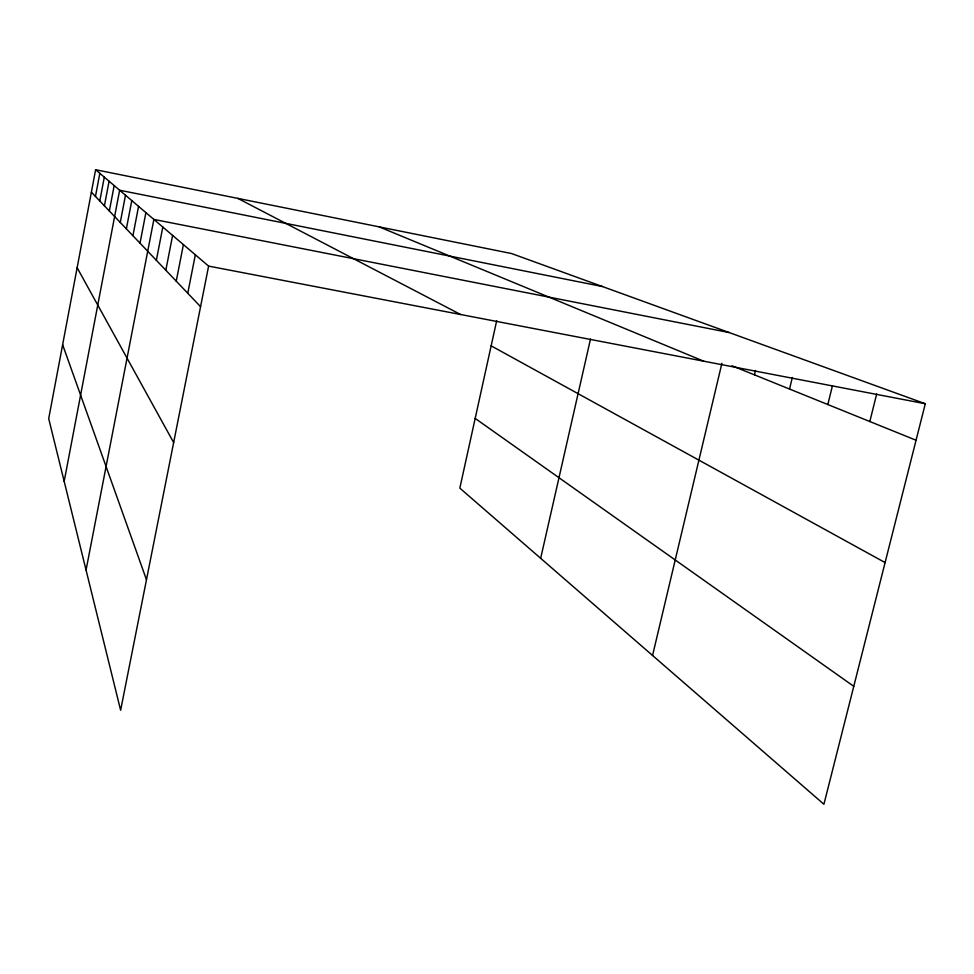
<?xml version="1.0" encoding="UTF-8"?>
<svg xmlns="http://www.w3.org/2000/svg" width="974" height="974" viewBox="0 0 974 974"><rect width="100%" height="100%" fill="white"/><g stroke="black" fill="none" stroke-linecap="round" stroke-linejoin="round"><path stroke-width="1.46" d="M95.61 169.732L48.7 418.625L120.63 710.253L208.606 266.109L95.61 169.732L511.472 253.52L925.3 403.747L823.919 804.268L459.838 488.132L496.703 320.629M95.464 196.444L99.823 173.335M99.798 200.985L104.303 177.158M104.413 205.831L109.076 181.225M109.344 211.005L114.177 185.571M64.174 481.351L119.632 190.234L602.431 286.539M120.277 222.474L125.488 195.214M126.364 228.853L131.782 200.583M132.927 235.732L138.564 206.378M140.013 243.171L145.905 212.636M86.053 570.058L153.868 219.43L729.197 332.56M156.351 260.302L162.816 227.052M165.823 270.236L172.617 235.416M176.245 281.157L183.404 244.62M187.763 293.247L195.336 254.798M540.667 558.309L590.488 339.098M652.556 655.465L721.904 363.278M754.473 374.856L755.52 370.497M789.537 389.04L792.337 377.486M827.827 404.527L832.441 385.765M869.819 421.523L876.673 393.995M208.606 266.109L925.3 403.747M732.058 365.786L916.059 440.236M379.154 226.857L703.788 361.208M237.851 198.392L460.605 314.505M491.152 345.843L885.098 562.582M475.178 418.418L853.772 686.329M91.386 192.17L200.571 306.676M77.141 267.728L173.652 442.561M62.628 344.723L146.477 579.749"/></g></svg>
